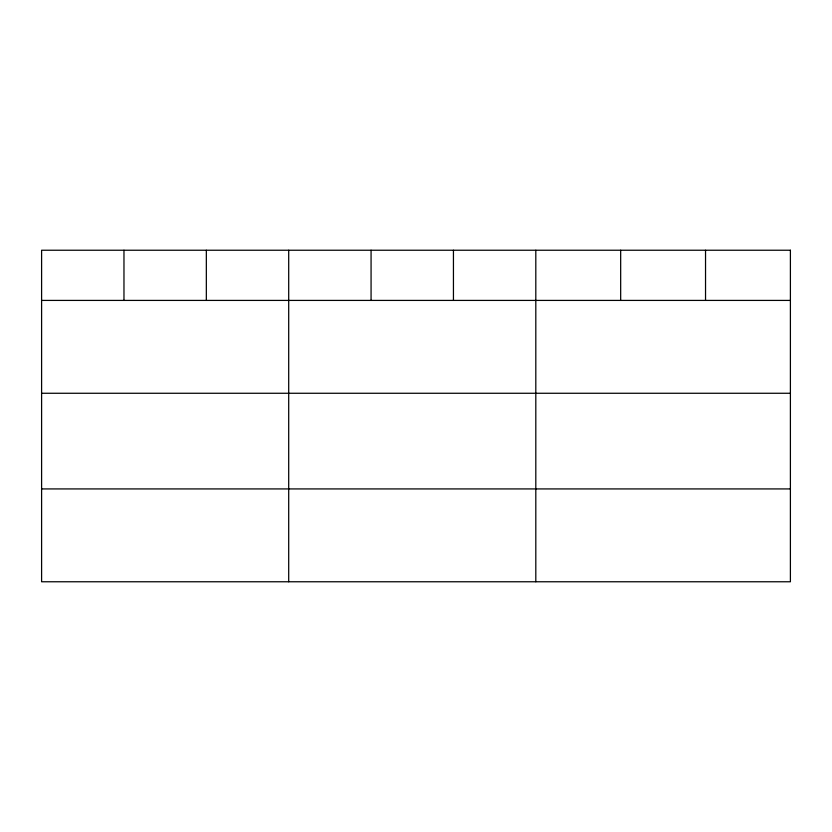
<?xml version="1.0" encoding="UTF-8"?>
<svg xmlns="http://www.w3.org/2000/svg" width="832" height="832" viewBox="0 0 832 832"><rect width="100%" height="100%" fill="white"/><g stroke="black" fill="none" stroke-linecap="round" stroke-linejoin="round"><path stroke-width="1.25" d="M41.6 300.414L790.4 300.414M41.6 393.266L790.4 393.266M41.6 488.925L790.4 488.925M705.536 250.234L705.536 300.414M620.672 250.234L620.672 300.414M535.808 250.234L535.808 581.766M453.44 250.234L453.44 300.414M371.072 250.234L371.072 300.414M288.704 250.234L288.704 581.766M206.336 250.234L206.336 300.414M123.968 250.234L123.968 300.414M790.4 250.234L41.6 250.234L41.6 581.766L790.4 581.766L790.4 250.234"/></g></svg>
